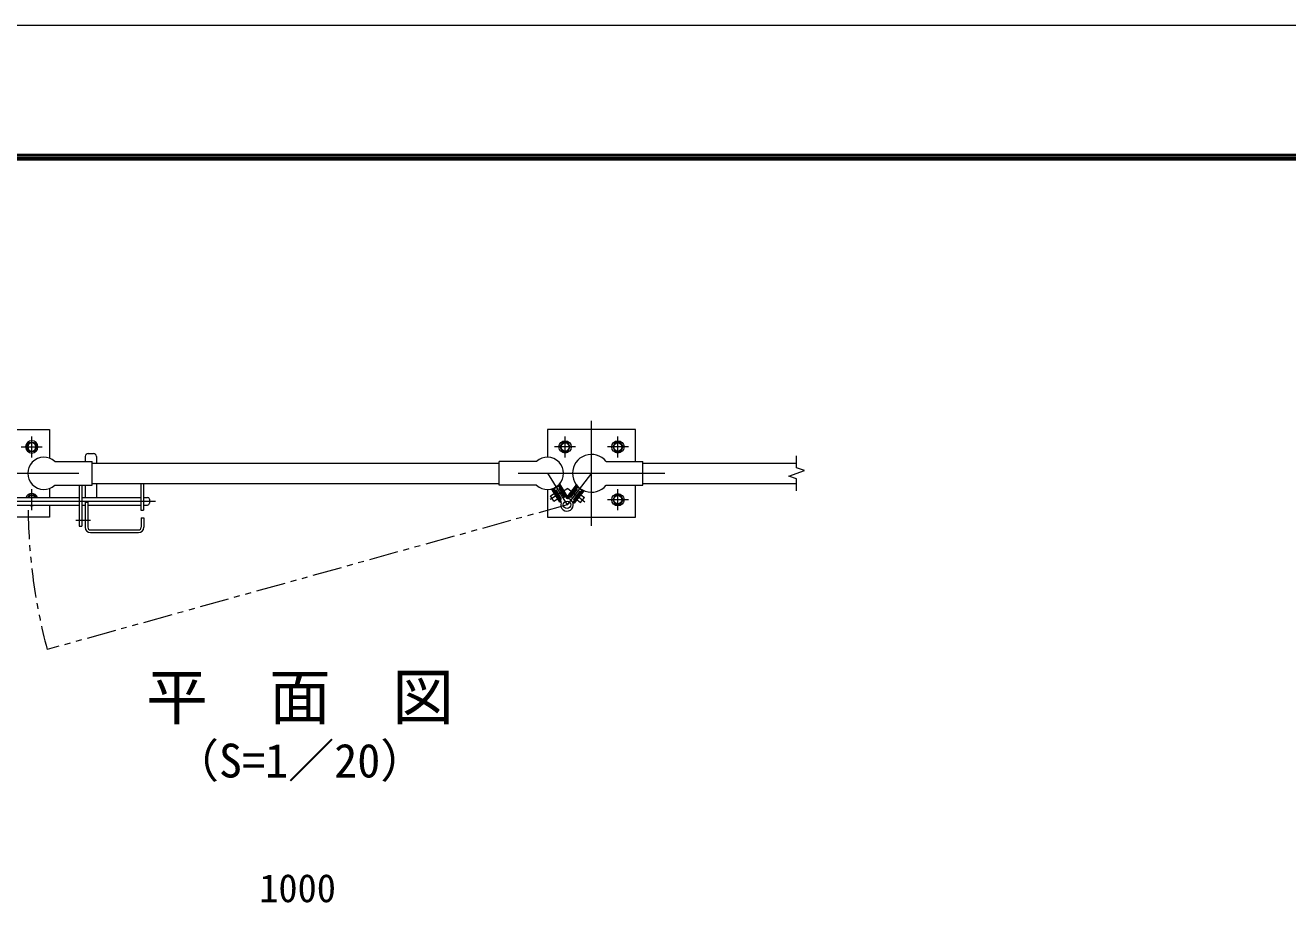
# Model space of a CAD drawing. Units: millimetres, scale not verified. Extents: x -4200 to 4200, y -2970 to 2970.
# Drawn here: x -2568 to -413, y 1472 to 2970 of the extents above; entities that cross this region are included whole.
import ezdxf
from ezdxf.enums import TextEntityAlignment as Align

# ---------------------------------------------------------------- set-up
doc = ezdxf.new("R2010")
doc.units = ezdxf.units.MM
doc.header["$LTSCALE"] = 20
doc.linetypes.add('USER1', pattern=[50.8, 31.75, -6.35, 6.35, -6.35])
doc.linetypes.add('USER2', pattern=[5, 2.5, -0.5, 0.5, -0.5, 0.5, -0.5])
doc.layers.add('0-0_D-TTL-TXT', color=7, linetype='Continuous')
for name, color, linetype, lineweight in [('0-1_D-BMK', 2, 'USER1', 13), ('0-2_D-STR1', 1, 'Continuous', 18), ('0-3_D-STR3', 3, 'Continuous', 13), ('0-4_D-STR-DIM', 7, 'Continuous', 9), ('0-5_0', 3, 'Continuous', 18), ('0-8_D-TTL', 7, 'Continuous', 9)]:
    doc.layers.add(name, color=color, linetype=linetype, lineweight=lineweight)
doc.styles.add('ＭＳ ゴシック', font='')
doc.styles.get('ＭＳ ゴシック').set_extended_font_data('MS Gothic')

# ---------------------------------------------------------------- blocks, each defined once
blk = doc.blocks.new('M10-平')
at = {"layer": '0-5_0'}
blk.add_lwpolyline([(152.6, -88.1), (152.6, 88.1), (0, 176.2), (-152.6, 88.1), (-152.6, -88.1), (0, -176.2)], close=True, dxfattribs=at)
for radius in [210, 138.5]:
    blk.add_circle((0, 0), radius, dxfattribs=at)

msp = doc.modelspace()

# ---------------------------------------------------------------- linework, layer by layer
at = {"layer": '0-1_D-BMK'}
for p, q in [((-1601.55, 2115.38), (-1601.55, 2294.33)), ((-2556.55, 2231.94), (-2556.55, 2267.77)), ((-1646.55, 2231.94), (-1646.55, 2267.77)), ((-1556.55, 2231.94), (-1556.55, 2267.77)), ((-2574.46, 2249.85), (-2538.63, 2249.85)), ((-1628.63, 2249.85), (-1664.46, 2249.85)), ((-1538.63, 2249.85), (-1574.46, 2249.85)), ((-2726.55, 2204.85), (-2476.55, 2204.85)), ((-1726.55, 2204.85), (-1476.55, 2204.85)), ((-1676.7, 2204.85), (-1643.28, 2151.04)), ((-1601.55, 2204.85), (-1643.28, 2151.04)), ((-2556.55, 2141.94), (-2556.55, 2177.77)), ((-1641.7, 2178.85), (-1672.14, 2159.95)), ((-1642.06, 2178.95), (-1612.61, 2156.11)), ((-1556.55, 2141.94), (-1556.55, 2177.77)), ((-2662.86, 2157.15), (-2345.2, 2157.15)), ((-1538.63, 2159.85), (-1574.46, 2159.85)), ((-2481.32, 2124.65), (-2456.18, 2124.65))]:
    msp.add_line(p, q, dxfattribs=at)
at = {"layer": '0-1_D-BMK', "linetype": 'USER2'}
msp.add_line((-1643.28, 2151.04), (-2530.29, 1903.98), dxfattribs=at)
msp.add_arc((-1608.28, 2151.04), 954.54, 180.5332, 195, dxfattribs=at)
at = {"layer": '0-2_D-STR1'}
for p, q in [((-2453.4, 2222.35), (-1759.2, 2222.35)), ((-1514.05, 2222.35), (-1251.55, 2222.35)), ((-2453.4, 2187.35), (-1759.2, 2187.35)), ((-1514.05, 2187.35), (-1251.55, 2187.35))]:
    msp.add_line(p, q, dxfattribs=at)
at = {"layer": '0-3_D-STR3'}
for p, q in [((-2517.4, 2225.2), (-2453.4, 2225.2)), ((-2465.4, 2233.65), (-2465.4, 2225.2)), ((-2460.4, 2238.65), (-2451.4, 2238.65)), ((-2446.4, 2233.65), (-2446.4, 2222.35)), ((-1695.19, 2225.2), (-1759.2, 2225.2)), ((-1576.4, 2225.2), (-1514.05, 2225.2)), ((-2526.55, 2178.99), (-2526.55, 2163.65)), ((-2471.4, 2184.5), (-2471.4, 2114.65)), ((-2465.4, 2184.5), (-2465.4, 2163.65)), ((-2446.4, 2187.35), (-2446.4, 2163.65)), ((-2370.4, 2187.35), (-2370.4, 2142.15)), ((-2365.9, 2187.35), (-2365.9, 2142.15)), ((-1655.74, 2155.37), (-1669.92, 2178.2)), ((-1653.81, 2156.62), (-1667.63, 2178.89)), ((-1665.3, 2178.91), (-1665.62, 2177.54)), ((-1665.62, 2177.54), (-1653.98, 2158.79)), ((-1665.3, 2178.91), (-1658.5, 2183.14)), ((-1664.3, 2175.41), (-1662.6, 2176.47)), ((-1662.6, 2176.47), (-1653.1, 2161.18)), ((-1658.5, 2183.14), (-1657.12, 2182.81)), ((-1657.5, 2179.63), (-1655.8, 2180.69)), ((-1657.5, 2179.63), (-1648.01, 2164.34)), ((-1643.61, 2162.95), (-1657.44, 2185.22)), ((-1657.12, 2182.81), (-1645.48, 2164.07)), ((-1641.66, 2164.17), (-1655.81, 2186.96)), ((-1642.52, 2165.55), (-1627.26, 2185.23)), ((-1641.71, 2162.85), (-1625.77, 2183.41)), ((-1626.16, 2178.01), (-1637.19, 2163.78)), ((-1632.22, 2155.5), (-1616.28, 2176.06)), ((-1627.74, 2179.23), (-1626.16, 2178.01)), ((-1624.81, 2181.38), (-1618.48, 2176.48)), ((-1618.48, 2176.48), (-1618.31, 2175.08)), ((-2599.25, 2163.65), (-2475.9, 2163.65)), ((-2549.92, 2163.64), (-2552.14, 2167.48)), ((-2471.4, 2163.65), (-2370.4, 2163.65)), ((-2465.4, 2155.65), (-2465.4, 2112.65)), ((-2465.4, 2155.65), (-2460.9, 2155.65)), ((-2460.9, 2155.65), (-2460.9, 2112.65)), ((-2365.9, 2163.65), (-2358.9, 2163.65)), ((-2355.9, 2160.65), (-2355.9, 2153.65)), ((-1671.61, 2166.71), (-1665.23, 2170.66)), ((-1665.8, 2157.36), (-1671.61, 2166.71)), ((-1665.8, 2157.36), (-1659.43, 2161.32)), ((-1663.28, 2171.88), (-1662.43, 2172.4)), ((-1656.63, 2163.06), (-1662.43, 2172.4)), ((-1657.48, 2162.53), (-1656.63, 2163.06)), ((-1653.81, 2156.62), (-1655.76, 2155.41)), ((-1654.8, 2160.12), (-1653.1, 2161.18)), ((-1648.01, 2164.34), (-1646.31, 2165.4)), ((-1643.61, 2162.95), (-1641.66, 2164.17)), ((-1641.71, 2162.85), (-1642.62, 2163.57)), ((-1638.77, 2165.01), (-1637.19, 2163.78)), ((-1621.42, 2174.33), (-1632.45, 2160.1)), ((-1632.45, 2160.1), (-1630.87, 2158.88)), ((-1632.22, 2155.5), (-1630.4, 2154.09)), ((-1618.31, 2175.08), (-1631.83, 2157.64)), ((-1630.4, 2154.09), (-1614.15, 2175.06)), ((-1628.84, 2161.5), (-1622.1, 2170.19)), ((-1628.84, 2161.5), (-1628.05, 2160.88)), ((-1626.23, 2159.47), (-1620.3, 2154.88)), ((-1622.1, 2170.19), (-1621.31, 2169.58)), ((-1621.42, 2174.33), (-1619.84, 2173.1)), ((-1620.3, 2154.88), (-1613.56, 2163.57)), ((-1619.49, 2168.17), (-1613.56, 2163.57)), ((-2599.25, 2150.65), (-2475.9, 2150.65)), ((-2471.4, 2150.65), (-2465.4, 2150.65)), ((-2460.9, 2150.65), (-2370.4, 2150.65)), ((-2370.4, 2142.15), (-2365.9, 2142.15)), ((-2365.9, 2150.65), (-2358.9, 2150.65)), ((-2369.9, 2128.65), (-2369.9, 2112.65)), ((-2369.9, 2128.65), (-2365.4, 2128.65)), ((-2365.4, 2128.65), (-2365.4, 2112.65)), ((-2456.4, 2108.15), (-2374.4, 2108.15)), ((-2456.4, 2103.65), (-2374.4, 2103.65))]:
    msp.add_line(p, q, dxfattribs=at)
for points in [[(-2676.55, 2225.2), (-2676.55, 2279.85), (-2526.55, 2279.85), (-2526.55, 2230.72)], [(-1526.55, 2225.2), (-1526.55, 2279.85), (-1676.55, 2279.85), (-1676.55, 2232.35)], [(-2517.4, 2184.5), (-2453.4, 2184.5), (-2453.4, 2225.2)], [(-1695.19, 2184.5), (-1759.2, 2184.5), (-1759.2, 2225.2)], [(-1576.4, 2184.5), (-1514.05, 2184.5), (-1514.05, 2225.2)], [(-2526.55, 2150.65), (-2526.55, 2129.85), (-2676.55, 2129.85), (-2676.55, 2184.5)], [(-2475.9, 2184.5), (-2475.9, 2114.65), (-2471.4, 2114.65)], [(-1676.55, 2177.36), (-1676.55, 2129.85), (-1526.55, 2129.85), (-1526.55, 2184.5)], [(-1624.81, 2181.38), (-1626.21, 2181.21), (-1639.73, 2163.77)], [(-2552.14, 2167.48), (-2560.95, 2167.48), (-2563.16, 2163.65)]]:
    msp.add_lwpolyline(points, dxfattribs=at)
msp.add_circle((-1643.28, 2151.04), 6.3, dxfattribs=at)
for centre, radius, start, end in [((-2535.9, 2204.85), 27.5, 47.73142, 312.26858), ((-2460.4, 2233.65), 5, 90, 180), ((-2451.4, 2233.65), 5, 0, 90), ((-1676.7, 2204.85), 27.5, 227.73142, 132.26858), ((-1601.55, 2204.85), 32.35, 38.9806, 321.0194), ((-2556.55, 2159.85), 10.5, 21.21557, 158.78443), ((-2556.55, 2159.85), 6.93, 33.27718, 146.72282), ((-2358.9, 2160.65), 3, 0, 90), ((-1643.28, 2151.04), 10.8, 161.10578, 82.57528), ((-1658.22, 2156.15), 5, 341.10578, 31.84053), ((-1641.23, 2166.7), 5, 211.84053, 262.57528), ((-1643.68, 2166.83), 5, 281.21846, 322.21032), ((-1627.88, 2154.58), 5, 142.21032, 192.94508), ((-2556.55, 2159.85), 10.5, 241.17846, 298.82154), ((-2358.9, 2153.65), 3, 270, 0), ((-2456.4, 2112.65), 9, 180, 270), ((-2456.4, 2112.65), 4.5, 180, 270), ((-2374.4, 2112.65), 4.5, 270, 0), ((-2374.4, 2112.65), 9, 270, 0)]:
    msp.add_arc(centre, radius, start, end, dxfattribs=at)
at = {"layer": '0-4_D-STR-DIM'}
for p, q in [((-1251.55, 2214.47), (-1251.55, 2234.85)), ((-1264.76, 2200.04), (-1238.33, 2209.66)), ((-1251.55, 2195.23), (-1264.76, 2200.04)), ((-1238.33, 2209.66), (-1251.55, 2214.47)), ((-1251.55, 2174.85), (-1251.55, 2195.23))]:
    msp.add_line(p, q, dxfattribs=at)
at = {"layer": '0-8_D-TTL', "color": 2, "lineweight": 18}
msp.add_lwpolyline([(-4200, 2970), (4200, 2970), (4200, -2970), (-4200, -2970)], close=True, dxfattribs=at)
at = {"layer": '0-8_D-TTL'}
for points in [[(-3930, 2750), (3930, 2750), (3930, -2750), (-3930, -2750)], [(-3927.5, 2747.5), (3927.5, 2747.5), (3927.5, -2747.5), (-3927.5, -2747.5)], [(-3925, 2745), (3925, 2745), (3925, -2745), (-3925, -2745)], [(-3922.5, 2742.5), (3922.5, 2742.5), (3922.5, -2742.5), (-3922.5, -2742.5)], [(-3920, 2740), (3920, 2740), (3920, -2740), (-3920, -2740)]]:
    msp.add_lwpolyline(points, close=True, dxfattribs=at)

# ---------------------------------------------------------------- block references
at = {"layer": '0-3_D-STR3', "yscale": 0.05}
for p, xscale, rotation in [((-2556.55, 2249.85), -0.05, 330), ((-1646.55, 2249.85), 0.05, 30), ((-1556.55, 2249.85), 0.05, 30), ((-1556.55, 2159.85), 0.05, 30)]:
    msp.add_blockref('M10-平', p, dxfattribs=dict(at, xscale=xscale, rotation=rotation))

# ---------------------------------------------------------------- texts
at = {"layer": '0-0_D-TTL-TXT', "style": 'ＭＳ ゴシック'}
for s, height, p in [('平\u3000面\u3000図', 76.98, (-2361.44, 1761.33)), ('（S=1／20）', 57.77, (-2315.96, 1668.13))]:
    msp.add_text(s, height=height, dxfattribs=at).set_placement(p, align=Align.BOTTOM_LEFT)
at = {"layer": '0-4_D-STR-DIM', "style": 'ＭＳ ゴシック'}
msp.add_text('1000', height=48.09, dxfattribs=at).set_placement((-2168.45, 1458.12), align=Align.BOTTOM_LEFT)

doc.saveas('drawing.dxf')
